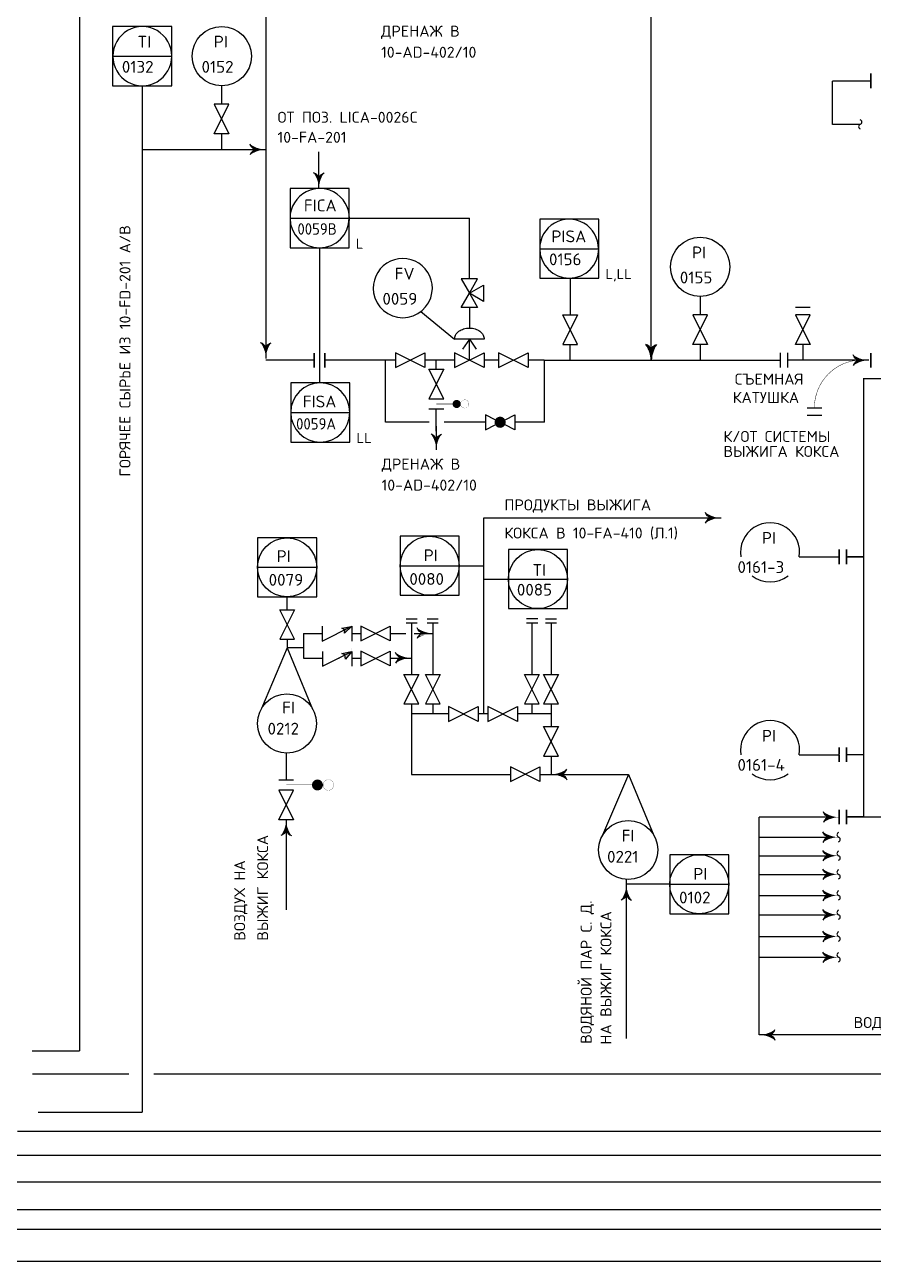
# Model space of a CAD drawing. Extents: x 78 to 490, y 181 to 404.
# Drawn here: x 170.44 to 180.49, y 185.82 to 200.46 of the extents above; entities that cross this region are included whole.
import ezdxf

# ---------------------------------------------------------------- set-up
doc = ezdxf.new("R2010")
doc.units = 0
doc.linetypes.add('SDASH', pattern=[0.09375, 0.046875, -0.046875])
doc.layers.get('0').update_dxf_attribs({"linetype": 'CONTINUOUS'})
for name, color, linetype in [('IN-EQUIPMENT', 7, 'CONTINUOUS'), ('IN-INST-TAP', 7, 'CONTINUOUS'), ('IN-INSTRUMENT', 7, 'SDASH'), ('IN-MAJ-PROC', 7, 'CONTINUOUS'), ('IN-PNEUMATIC', 7, 'CONTINUOUS'), ('LASER', 7, 'CONTINUOUS')]:
    doc.layers.add(name, color=color, linetype=linetype)
doc.styles.add('SIMPLEX', font='SIMPLEX.shx')

msp = doc.modelspace()

# ---------------------------------------------------------------- hatches: boundary and pattern name
at = {"linetype": 'Continuous'}
h = msp.add_hatch(dxfattribs=at)
h.set_pattern_fill('ANSI31', color=2, scale=0.0001, style=0)
h.set_pattern_definition([(45, (-921.03215861, 187.019615967), (-8.83883476483e-06, 8.83883476483e-06), [])])
edge = h.paths.add_edge_path()
edge.add_line((174.317, 193.043), (174.241, 192.95))
edge.add_line((174.241, 192.95), (174.233, 193.003))
edge.add_line((174.233, 193.003), (174.198, 193.017))
edge.add_line((174.198, 193.017), (174.314, 193.043))
edge.add_line((174.316, 193.341), (174.231, 193.259))
edge.add_line((174.231, 193.259), (174.235, 193.298))
edge.add_line((174.235, 193.298), (174.197, 193.317))
edge.add_line((174.197, 193.317), (174.312, 193.34))
h = msp.add_hatch(dxfattribs=at)
h.set_pattern_fill('ANSI31', color=2, scale=0.0001, angle=-90, style=0)
h.set_pattern_definition([(315, (172.409622322, 1289.347135179), (8.83883476483e-06, 8.83883476483e-06), [])])
edge = h.paths.add_edge_path()
edge.add_arc((173.909, 191.462), 0.0638, 269.9532, 449.9532)
edge.add_arc((173.909, 191.462), 0.0638, 89.9532, 269.9532)

# ---------------------------------------------------------------- linework, layer by layer
at = {"color": 3, "linetype": 'Continuous'}
for p, q in [((171.089, 209.478), (171.089, 188.314)), ((173.298, 201.635), (173.298, 199.928)), ((173.298, 199.928), (173.298, 196.51)), ((171.832, 198.984), (171.832, 187.59)), ((171.832, 198.984), (173.298, 198.984)), ((173.871, 196.49), (173.297, 196.49)), ((174.832, 196.49), (173.996, 196.49)), ((175.534, 196.49), (175.183, 196.49)), ((176.054, 196.49), (175.884, 196.49)), ((176.593, 196.49), (176.404, 196.49)), ((176.593, 196.49), (179.394, 196.49)), ((180.443, 196.49), (179.482, 196.49)), ((170.528, 188.314), (171.089, 188.314))]:
    msp.add_line(p, q, dxfattribs=at)
at = {"color": 5}
for p, q in [((177.863, 196.963), (177.863, 201.478)), ((180.009, 199.283), (180.009, 199.795)), ((180.463, 199.795), (180.009, 199.795)), ((180.339, 199.283), (180.009, 199.283)), ((177.863, 196.49), (177.863, 196.963)), ((175.881, 194.623), (178.692, 194.623)), ((105.865, 186.205), (278.747, 186.205))]:
    msp.add_line(p, q, dxfattribs=at)
at = {"linetype": 'Continuous'}
for p, q in [((171.482, 200.09), (172.182, 200.09)), ((173.584, 198.172), (174.284, 198.172)), ((176.542, 197.811), (177.242, 197.811)), ((173.592, 195.872), (174.292, 195.872)), ((173.2, 194.039), (173.9, 194.039)), ((174.888, 194.058), (175.588, 194.058)), ((176.171, 193.9), (176.871, 193.9)), ((178.082, 190.287), (178.782, 190.287))]:
    msp.add_line(p, q, dxfattribs=at)
for p, q in [((173.926, 198.522), (173.926, 198.959)), ((174.284, 198.172), (175.709, 198.172)), ((175.132, 197.066), (175.534, 196.74)), ((173.55, 193.084), (173.245, 192.367)), ((173.55, 193.084), (173.851, 192.361)), ((177.592, 191.588), (177.287, 190.87)), ((177.592, 191.588), (177.893, 190.865))]:
    msp.add_line(p, q)
at = {"color": 7}
for p, q in [((175.709, 197.453), (175.709, 198.172)), ((175.709, 196.74), (175.628, 196.622)), ((175.709, 196.74), (175.789, 196.622))]:
    msp.add_line(p, q, dxfattribs=at)
at = {"color": 5, "linetype": 'Continuous'}
for p, q in [((174.714, 195.756), (174.714, 196.49)), ((175.317, 196.385), (175.317, 196.49)), ((176.6, 195.756), (176.6, 196.491)), ((175.317, 195.65), (175.317, 195.91)), ((175.231, 195.756), (174.714, 195.756)), ((175.827, 195.756), (175.412, 195.756)), ((175.898, 195.756), (175.827, 195.756)), ((176.6, 195.756), (176.248, 195.756)), ((175.317, 195.709), (175.317, 195.428)), ((175.881, 192.307), (175.881, 194.623)), ((175.022, 193.383), (175.022, 192.771)), ((175.277, 193.383), (175.277, 192.771)), ((176.448, 193.383), (176.448, 192.771)), ((176.676, 193.383), (176.676, 192.771)), ((173.744, 193.257), (173.744, 192.964)), ((173.744, 193.257), (173.966, 193.257)), ((174.316, 193.257), (174.421, 193.257)), ((174.773, 193.257), (174.957, 193.257)), ((175.056, 193.257), (175.277, 193.257)), ((173.55, 193.187), (173.55, 193.084)), ((173.744, 193.084), (173.55, 193.084)), ((173.744, 192.964), (173.967, 192.964)), ((174.317, 192.964), (174.421, 192.964)), ((174.773, 192.964), (175.022, 192.964)), ((175.022, 192.421), (175.022, 192.307)), ((175.277, 192.421), (175.277, 192.307)), ((176.448, 192.421), (176.448, 192.307)), ((176.676, 192.421), (176.676, 192.307)), ((175.022, 192.307), (175.022, 191.588)), ((175.022, 192.307), (175.462, 192.307)), ((175.812, 192.307), (175.927, 192.307)), ((176.277, 192.307), (176.676, 192.307)), ((176.676, 192.307), (176.676, 192.154)), ((173.539, 191.842), (173.539, 191.525)), ((176.676, 191.804), (176.676, 191.594)), ((175.022, 191.588), (176.195, 191.588)), ((176.545, 191.588), (176.676, 191.588)), ((176.676, 191.588), (177.592, 191.588)), ((173.539, 191.05), (173.539, 189.983)), ((179.957, 191.081), (179.142, 191.081)), ((179.142, 188.504), (179.142, 191.081)), ((179.142, 190.845), (179.95, 190.845)), ((179.142, 190.625), (179.95, 190.625)), ((177.567, 190.342), (177.567, 188.461)), ((179.142, 190.404), (179.95, 190.404)), ((179.142, 190.155), (179.95, 190.155)), ((179.142, 189.926), (179.95, 189.926)), ((179.142, 189.669), (179.95, 189.669)), ((179.142, 189.423), (179.95, 189.423)), ((179.142, 188.507), (185.345, 188.507))]:
    msp.add_line(p, q, dxfattribs=at)
at = {"color": 7, "linetype": 'Continuous'}
for p, q in [((179.616, 194.162), (180.09, 194.162)), ((175.588, 194.058), (175.879, 194.058)), ((175.879, 193.9), (176.171, 193.9)), ((173.55, 193.537), (173.55, 193.689)), ((174.16, 192.964), (174.167, 192.964)), ((176.676, 191.98), (176.676, 191.978)), ((179.616, 191.82), (180.09, 191.82)), ((178.082, 190.287), (177.568, 190.287))]:
    msp.add_line(p, q, dxfattribs=at)
at = {"color": 3}
for p, q in [((170.534, 188.044), (171.676, 188.044)), ((171.972, 188.044), (191.136, 188.044)), ((170.599, 187.59), (171.832, 187.59)), ((170.354, 187.365), (222.109, 187.365)), ((116.38, 187.08), (277.715, 187.08)), ((116.213, 186.766), (277.81, 186.766)), ((106.748, 186.436), (278.396, 186.436))]:
    msp.add_line(p, q, dxfattribs=at)
at = {"color": 6}
msp.add_line((79.948, 185.824), (463.566, 185.824), dxfattribs=at)
for points in [[(172.182, 200.036), (172.182, 200.44), (171.482, 200.44), (171.482, 200.036)], [(171.482, 200.036), (171.482, 199.74), (172.182, 199.74), (172.182, 200.036)], [(174.284, 198.118), (174.284, 198.522), (173.584, 198.522), (173.584, 198.118)], [(173.584, 198.118), (173.584, 197.822), (174.284, 197.822), (174.284, 198.118)], [(177.242, 197.757), (177.242, 198.161), (176.542, 198.161), (176.542, 197.757)], [(176.542, 197.757), (176.542, 197.461), (177.242, 197.461), (177.242, 197.757)], [(174.292, 195.818), (174.292, 196.222), (173.592, 196.222), (173.592, 195.818)], [(173.592, 195.818), (173.592, 195.522), (174.292, 195.522), (174.292, 195.818)]]:
    msp.add_lwpolyline(points)
at = {"color": 3, "linetype": 'Continuous'}
for points in [[(173.173, 198.984, -0.206864), (173.111, 199.047, -0.206864)], [(173.173, 198.984, 0.206864), (173.111, 198.922, 0.206864)], [(173.298, 196.635, 0.206864), (173.236, 196.698, 0.206864)], [(173.298, 196.635, -0.206864), (173.361, 196.698, -0.206864)], [(180.318, 196.49, -0.206864), (180.255, 196.553, -0.206864)], [(180.318, 196.49, 0.206864), (180.255, 196.428, 0.206864)]]:
    msp.add_lwpolyline(points, format="xyb", dxfattribs=at)
for points in [[(173.926, 198.647, 0.206864), (173.864, 198.709, 0.206864)], [(173.926, 198.647, -0.206864), (173.989, 198.709, -0.206864)]]:
    msp.add_lwpolyline(points, format="xyb")
at = {"color": 7}
for points in [[(175.709, 197.283), (175.806, 197.453), (175.611, 197.453)], [(175.709, 197.283), (175.878, 197.381), (175.878, 197.186)], [(175.709, 197.283), (175.806, 197.114), (175.611, 197.114)]]:
    msp.add_lwpolyline(points, close=True, dxfattribs=at)
at = {"color": 5}
for points in [[(177.863, 196.615, 0.206864), (177.8, 196.678, 0.206864)], [(177.863, 196.49, 0.150368), (177.8, 196.678, 0.150368)], [(177.863, 196.615, -0.206864), (177.925, 196.678, -0.206864)], [(173.539, 190.925, -0.206864), (173.476, 190.863, -0.206864)], [(173.539, 190.925, 0.206864), (173.601, 190.863, 0.206864)]]:
    msp.add_lwpolyline(points, format="xyb", dxfattribs=at)
at = {"color": 3, "linetype": 'Continuous', "const_width": 0.005}
msp.add_lwpolyline([(180.296, 196.49, 0.380199), (179.796, 195.928, 0.380199)], format="xyb", dxfattribs=at)
at = {"color": 5, "linetype": 'Continuous'}
for points in [[(175.317, 195.553, 0.206864), (175.255, 195.615, 0.206864)], [(175.317, 195.553, -0.206864), (175.38, 195.615, -0.206864)], [(178.567, 194.625, 0.206864), (178.504, 194.563)], [(178.567, 194.625, -0.206864), (178.505, 194.688)], [(175.152, 193.258, 0.206864), (175.089, 193.196, 0.206864)], [(175.152, 193.258, -0.206864), (175.09, 193.321, -0.206864)], [(174.897, 192.965, 0.206864), (174.834, 192.904, 0.206864)], [(174.897, 192.965, -0.206864), (174.835, 193.029, -0.206864)], [(176.801, 191.588, 0.206864), (176.863, 191.65, 0.206864)], [(176.801, 191.588, -0.206864), (176.863, 191.525, -0.206864)], [(179.965, 191.081, -0.206864), (179.903, 191.143, -0.206864)], [(179.965, 191.081, 0.206864), (179.903, 191.018, 0.206864)], [(179.958, 190.845, -0.206864), (179.896, 190.907, -0.206864)], [(179.958, 190.845, 0.206864), (179.896, 190.782, 0.206864)], [(179.958, 190.625, -0.206864), (179.896, 190.688, -0.206864)], [(179.958, 190.625, 0.206864), (179.896, 190.563, 0.206864)], [(179.958, 190.404, -0.206864), (179.896, 190.467, -0.206864)], [(179.958, 190.404, 0.206864), (179.896, 190.342, 0.206864)], [(177.568, 190.162, -0.206864), (177.506, 190.099, -0.206864)], [(177.568, 190.162, 0.206864), (177.631, 190.099, 0.206864)], [(179.958, 190.155, -0.206864), (179.896, 190.217, -0.206864)], [(179.958, 190.155, 0.206864), (179.896, 190.092, 0.206864)], [(179.958, 189.926, -0.206864), (179.896, 189.988, -0.206864)], [(179.958, 189.926, 0.206864), (179.896, 189.863, 0.206864)], [(179.958, 189.669, -0.206864), (179.896, 189.732, -0.206864)], [(179.958, 189.669, 0.206864), (179.896, 189.607, 0.206864)], [(179.958, 189.423, -0.206864), (179.896, 189.485, -0.206864)], [(179.958, 189.423, 0.206864), (179.896, 189.36, 0.206864)], [(179.267, 188.504, 0.206864), (179.329, 188.566, 0.206864)], [(179.267, 188.504, -0.206864), (179.329, 188.441, -0.206864)]]:
    msp.add_lwpolyline(points, format="xyb", dxfattribs=at)
for points in [[(174.888, 194.408), (174.888, 193.708), (175.588, 193.708), (175.588, 194.408)], [(173.2, 194.389), (173.2, 193.689), (173.9, 193.689), (173.9, 194.389)], [(176.171, 194.25), (176.171, 193.55), (176.871, 193.55), (176.871, 194.25)], [(178.082, 190.637), (178.082, 189.937), (178.782, 189.937), (178.782, 190.637)]]:
    msp.add_lwpolyline(points, close=True)
at = {"color": 2, "const_width": 0.0025}
for points in [[(173.909, 191.399, 1), (173.909, 191.526, 1)], [(174.039, 191.399, 1), (174.039, 191.526, 1)]]:
    msp.add_lwpolyline(points, format="xyb", close=True, dxfattribs=at)
at = {"color": 2}
msp.add_lwpolyline([(173.451, 191.05), (173.626, 191.4), (173.451, 191.4), (173.626, 191.05)], close=True, dxfattribs=at)
at = {"color": 2, "const_width": 0.005}
msp.add_lwpolyline([(173.851, 191.463), (173.539, 191.463)], dxfattribs=at)
for centre in [(172.776, 200.09), (178.443, 197.596), (175.238, 194.058), (173.55, 194.039), (176.521, 193.9), (173.548, 192.19), (177.59, 190.693), (178.432, 190.287)]:
    msp.add_circle(centre, 0.35)
for centre, radius, start, end in [((171.834, 200.092), 0.348, 359.6296, 180.3704), ((171.834, 200.088), 0.348, 179.787, 0.213), ((173.936, 198.171), 0.352, 351.4223, 179.783), ((173.934, 198.172), 0.35, 180, 360), ((176.89, 197.813), 0.348, 359.6296, 180.3704), ((176.892, 197.811), 0.35, 180, 0), ((174.92, 197.344), 0.35, 351.1529, 188.8471), ((174.92, 197.344), 0.35, 188.8471, 351.1529), ((173.942, 195.872), 0.35, 360, 180), ((173.942, 195.872), 0.35, 180, 360), ((179.271, 194.216), 0.35, 351.1529, 188.8471), ((179.271, 194.216), 0.35, 232.6037, 307.3963), ((179.271, 191.874), 0.35, 351.1529, 188.8471), ((179.271, 191.874), 0.35, 232.6037, 307.3963)]:
    msp.add_arc(centre, radius, start, end)
at = {"color": 5}
for centre, radius, start, end in [((180.348, 199.256), 0.0284, 108.4319, 251.5681), ((180.33, 199.31), 0.0284, 288.4319, 71.5681), ((178.199, 196.483), 0.336, 144.4623, 178.6678)]:
    msp.add_arc(centre, radius, start, end, dxfattribs=at)
at = {"color": 5, "linetype": 'Continuous'}
for centre, start, end in [((180.092, 190.872), 108.4319, 251.5681), ((180.074, 190.818), 288.4319, 71.5681), ((180.092, 190.652), 108.4319, 251.5681), ((180.074, 190.598), 288.4319, 71.5681), ((180.092, 190.431), 108.4319, 251.5681), ((180.074, 190.377), 288.4319, 71.5681), ((180.092, 190.182), 108.4319, 251.5681), ((180.074, 190.128), 288.4319, 71.5681), ((180.092, 189.953), 108.4319, 251.5681), ((180.074, 189.899), 288.4319, 71.5681), ((180.092, 189.696), 108.4319, 251.5681), ((180.074, 189.642), 288.4319, 71.5681), ((180.092, 189.45), 108.4319, 251.5681), ((180.074, 189.396), 288.4319, 71.5681)]:
    msp.add_arc(centre, 0.0284, start, end, dxfattribs=at)
at = {"color": 3, "linetype": 'Continuous'}
for points in [[(173.145, 199.026), (173.119, 199.031), (173.111, 199.047)], [(173.145, 198.943), (173.119, 198.938), (173.111, 198.922)], [(173.181, 199.008), (173.129, 199.016), (173.145, 199.026), (173.119, 199.031)], [(173.181, 198.96), (173.129, 198.953), (173.145, 198.943), (173.119, 198.938)], [(173.219, 198.996), (173.142, 199.003), (173.181, 199.008), (173.129, 199.016)], [(173.219, 198.973), (173.142, 198.966), (173.181, 198.96), (173.129, 198.953)], [(173.258, 198.988), (173.157, 198.992), (173.219, 198.996), (173.142, 199.003)], [(173.258, 198.981), (173.157, 198.976), (173.219, 198.973), (173.142, 198.966)], [(173.298, 198.984), (173.173, 198.984), (173.258, 198.988), (173.157, 198.992)], [(173.298, 198.984), (173.173, 198.984), (173.258, 198.981), (173.157, 198.976)], [(173.257, 196.664), (173.252, 196.69), (173.236, 196.698)], [(173.274, 196.628), (173.267, 196.679), (173.257, 196.664), (173.252, 196.69)], [(173.287, 196.59), (173.28, 196.666), (173.274, 196.628), (173.267, 196.679)], [(173.295, 196.55), (173.29, 196.652), (173.287, 196.59), (173.28, 196.666)], [(173.298, 196.51), (173.298, 196.635), (173.295, 196.55), (173.29, 196.652)], [(173.298, 196.51), (173.298, 196.635), (173.302, 196.55), (173.306, 196.652)], [(173.302, 196.55), (173.306, 196.652), (173.31, 196.59), (173.317, 196.666)], [(173.31, 196.59), (173.317, 196.666), (173.322, 196.628), (173.33, 196.679)], [(173.322, 196.628), (173.33, 196.679), (173.34, 196.664), (173.345, 196.69)], [(173.34, 196.664), (173.345, 196.69), (173.361, 196.698)], [(180.289, 196.532), (180.263, 196.537), (180.255, 196.553)], [(180.289, 196.449), (180.263, 196.444), (180.255, 196.428)], [(180.325, 196.514), (180.274, 196.522), (180.289, 196.532), (180.263, 196.537)], [(180.325, 196.466), (180.274, 196.459), (180.289, 196.449), (180.263, 196.444)], [(180.363, 196.502), (180.287, 196.509), (180.325, 196.514), (180.274, 196.522)], [(180.363, 196.479), (180.287, 196.472), (180.325, 196.466), (180.274, 196.459)], [(180.403, 196.494), (180.301, 196.498), (180.363, 196.502), (180.287, 196.509)], [(180.403, 196.487), (180.301, 196.482), (180.363, 196.479), (180.287, 196.472)], [(180.443, 196.49), (180.318, 196.49), (180.403, 196.494), (180.301, 196.498)], [(180.443, 196.49), (180.318, 196.49), (180.403, 196.487), (180.301, 196.482)]]:
    msp.add_solid(points, dxfattribs=at)
for points in [[(173.885, 198.675), (173.88, 198.701), (173.864, 198.709)], [(173.902, 198.639), (173.895, 198.691), (173.885, 198.675), (173.88, 198.701)], [(173.915, 198.601), (173.908, 198.678), (173.902, 198.639), (173.895, 198.691)], [(173.923, 198.562), (173.918, 198.663), (173.915, 198.601), (173.908, 198.678)], [(173.926, 198.522), (173.926, 198.647), (173.923, 198.562), (173.918, 198.663)], [(173.926, 198.522), (173.926, 198.647), (173.93, 198.562), (173.934, 198.663)], [(173.93, 198.562), (173.934, 198.663), (173.938, 198.601), (173.945, 198.678)], [(173.938, 198.601), (173.945, 198.678), (173.95, 198.639), (173.958, 198.691)], [(173.95, 198.639), (173.958, 198.691), (173.967, 198.675), (173.972, 198.701)], [(173.967, 198.675), (173.972, 198.701), (173.989, 198.709)]]:
    msp.add_solid(points)
at = {"color": 5}
for points in [[(177.822, 196.644), (177.817, 196.67), (177.8, 196.678)], [(177.839, 196.608), (177.831, 196.659), (177.822, 196.644), (177.817, 196.67)], [(177.851, 196.57), (177.844, 196.646), (177.839, 196.608), (177.831, 196.659)], [(177.859, 196.53), (177.855, 196.632), (177.851, 196.57), (177.844, 196.646)], [(177.863, 196.49), (177.863, 196.615), (177.859, 196.53), (177.855, 196.632)], [(177.863, 196.49), (177.863, 196.615), (177.866, 196.53), (177.871, 196.632)], [(177.866, 196.53), (177.871, 196.632), (177.874, 196.57), (177.881, 196.646)], [(177.874, 196.57), (177.881, 196.646), (177.887, 196.608), (177.894, 196.659)], [(177.887, 196.608), (177.894, 196.659), (177.904, 196.644), (177.909, 196.67)], [(177.904, 196.644), (177.909, 196.67), (177.925, 196.678)], [(173.539, 191.05), (173.539, 190.925), (173.535, 191.01), (173.53, 190.909)], [(173.539, 191.05), (173.539, 190.925), (173.542, 191.01), (173.547, 190.909)], [(173.497, 190.897), (173.492, 190.871), (173.476, 190.863)], [(173.514, 190.933), (173.507, 190.881), (173.497, 190.897), (173.492, 190.871)], [(173.527, 190.971), (173.52, 190.894), (173.514, 190.933), (173.507, 190.881)], [(173.535, 191.01), (173.53, 190.909), (173.527, 190.971), (173.52, 190.894)], [(173.542, 191.01), (173.547, 190.909), (173.55, 190.971), (173.557, 190.894)], [(173.55, 190.971), (173.557, 190.894), (173.563, 190.933), (173.57, 190.881)], [(173.563, 190.933), (173.57, 190.881), (173.58, 190.897), (173.585, 190.871)], [(173.58, 190.897), (173.585, 190.871), (173.601, 190.863)]]:
    msp.add_solid(points, dxfattribs=at)
at = {"color": 5, "linetype": 'Continuous'}
for points in [[(175.276, 195.581), (175.271, 195.607), (175.255, 195.615)], [(175.293, 195.545), (175.286, 195.596), (175.276, 195.581), (175.271, 195.607)], [(175.306, 195.507), (175.299, 195.584), (175.293, 195.545), (175.286, 195.596)], [(175.314, 195.468), (175.309, 195.569), (175.306, 195.507), (175.299, 195.584)], [(175.321, 195.468), (175.325, 195.569), (175.329, 195.507), (175.336, 195.584)], [(175.329, 195.507), (175.336, 195.584), (175.341, 195.545), (175.349, 195.596)], [(175.341, 195.545), (175.349, 195.596), (175.358, 195.581), (175.364, 195.607)], [(175.358, 195.581), (175.364, 195.607), (175.38, 195.615)], [(175.317, 195.428), (175.317, 195.553), (175.314, 195.468), (175.309, 195.569)], [(175.317, 195.428), (175.317, 195.553), (175.321, 195.468), (175.325, 195.569)], [(178.538, 194.584), (178.512, 194.579), (178.504, 194.563)], [(178.539, 194.666), (178.513, 194.671), (178.505, 194.688)], [(178.574, 194.6), (178.523, 194.594), (178.538, 194.584), (178.512, 194.579)], [(178.575, 194.649), (178.523, 194.657), (178.539, 194.666), (178.513, 194.671)], [(178.613, 194.635), (178.536, 194.644), (178.575, 194.649), (178.523, 194.657)], [(178.612, 194.613), (178.536, 194.606), (178.574, 194.6), (178.523, 194.594)], [(178.652, 194.627), (178.551, 194.633), (178.613, 194.635), (178.536, 194.644)], [(178.652, 194.62), (178.55, 194.617), (178.612, 194.613), (178.536, 194.606)], [(178.692, 194.623), (178.567, 194.625), (178.652, 194.62), (178.55, 194.617)], [(178.692, 194.623), (178.567, 194.625), (178.652, 194.627), (178.551, 194.633)], [(175.124, 193.299), (175.098, 193.305), (175.09, 193.321)], [(175.16, 193.234), (175.108, 193.227), (175.123, 193.217), (175.097, 193.212)], [(175.16, 193.282), (175.109, 193.29), (175.124, 193.299), (175.098, 193.305)], [(175.198, 193.246), (175.123, 193.217), (175.16, 193.234), (175.108, 193.227)], [(175.198, 193.269), (175.121, 193.277), (175.16, 193.282), (175.109, 193.29)], [(175.237, 193.26), (175.136, 193.266), (175.198, 193.269), (175.121, 193.277)], [(175.237, 193.254), (175.136, 193.25), (175.198, 193.246), (175.121, 193.24)], [(175.277, 193.257), (175.152, 193.258), (175.237, 193.26), (175.136, 193.266)], [(175.277, 193.257), (175.152, 193.258), (175.237, 193.254), (175.136, 193.25)], [(175.123, 193.217), (175.097, 193.212), (175.089, 193.196)], [(174.869, 193.007), (174.843, 193.012), (174.835, 193.029)], [(174.904, 192.941), (174.853, 192.934), (174.868, 192.925), (174.842, 192.92)], [(174.905, 192.989), (174.853, 192.997), (174.869, 193.007), (174.843, 193.012)], [(174.943, 192.976), (174.866, 192.984), (174.905, 192.989), (174.853, 192.997)], [(174.942, 192.954), (174.866, 192.947), (174.904, 192.941), (174.853, 192.934)], [(174.982, 192.968), (174.881, 192.974), (174.943, 192.976), (174.866, 192.984)], [(174.982, 192.961), (174.88, 192.958), (174.942, 192.954), (174.866, 192.947)], [(175.022, 192.964), (174.897, 192.965), (174.982, 192.961), (174.88, 192.958)], [(175.022, 192.964), (174.897, 192.965), (174.982, 192.968), (174.881, 192.974)], [(174.868, 192.925), (174.842, 192.92), (174.834, 192.904)], [(176.755, 191.599), (176.832, 191.606), (176.793, 191.612), (176.845, 191.619)], [(176.793, 191.612), (176.845, 191.619), (176.829, 191.629), (176.855, 191.634)], [(176.829, 191.629), (176.855, 191.634), (176.863, 191.65)], [(176.676, 191.588), (176.801, 191.588), (176.716, 191.591), (176.817, 191.596)], [(176.676, 191.588), (176.801, 191.588), (176.716, 191.584), (176.817, 191.58)], [(176.716, 191.591), (176.817, 191.596), (176.755, 191.599), (176.832, 191.606)], [(176.716, 191.584), (176.817, 191.58), (176.755, 191.576), (176.832, 191.569)], [(176.755, 191.576), (176.832, 191.569), (176.793, 191.564), (176.845, 191.556)], [(176.793, 191.564), (176.845, 191.556), (176.829, 191.547), (176.855, 191.542)], [(176.829, 191.547), (176.855, 191.542), (176.863, 191.525)], [(179.937, 191.122), (179.911, 191.127), (179.903, 191.143)], [(179.937, 191.04), (179.911, 191.035), (179.903, 191.018)], [(179.973, 191.105), (179.921, 191.112), (179.937, 191.122), (179.911, 191.127)], [(179.973, 191.057), (179.921, 191.049), (179.937, 191.04), (179.911, 191.035)], [(180.011, 191.092), (179.934, 191.099), (179.973, 191.105), (179.921, 191.112)], [(180.011, 191.069), (179.934, 191.062), (179.973, 191.057), (179.921, 191.049)], [(180.05, 191.084), (179.949, 191.089), (180.011, 191.092), (179.934, 191.099)], [(180.05, 191.078), (179.949, 191.073), (180.011, 191.069), (179.934, 191.062)], [(180.09, 191.081), (179.965, 191.081), (180.05, 191.084), (179.949, 191.089)], [(180.09, 191.081), (179.965, 191.081), (180.05, 191.078), (179.949, 191.073)], [(179.93, 190.886), (179.904, 190.891), (179.896, 190.907)], [(179.966, 190.869), (179.914, 190.876), (179.93, 190.886), (179.904, 190.891)], [(179.93, 190.804), (179.904, 190.798), (179.896, 190.782)], [(179.966, 190.821), (179.914, 190.813), (179.93, 190.804), (179.904, 190.798)], [(180.004, 190.856), (179.927, 190.863), (179.966, 190.869), (179.914, 190.876)], [(180.004, 190.833), (179.927, 190.826), (179.966, 190.821), (179.914, 190.813)], [(180.043, 190.848), (179.942, 190.853), (180.004, 190.856), (179.927, 190.863)], [(180.043, 190.841), (179.942, 190.837), (180.004, 190.833), (179.927, 190.826)], [(180.083, 190.845), (179.958, 190.845), (180.043, 190.848), (179.942, 190.853)], [(180.083, 190.845), (179.958, 190.845), (180.043, 190.841), (179.942, 190.837)], [(179.93, 190.666), (179.904, 190.671), (179.896, 190.688)], [(179.966, 190.649), (179.914, 190.657), (179.93, 190.666), (179.904, 190.671)], [(179.966, 190.601), (179.914, 190.594), (179.93, 190.584), (179.904, 190.579)], [(180.004, 190.636), (179.927, 190.644), (179.966, 190.649), (179.914, 190.657)], [(180.004, 190.614), (179.927, 190.606), (179.966, 190.601), (179.914, 190.594)], [(180.043, 190.628), (179.942, 190.633), (180.004, 190.636), (179.927, 190.644)], [(180.043, 190.622), (179.942, 190.617), (180.004, 190.614), (179.927, 190.606)], [(180.083, 190.625), (179.958, 190.625), (180.043, 190.628), (179.942, 190.633)], [(180.083, 190.625), (179.958, 190.625), (180.043, 190.622), (179.942, 190.617)], [(179.93, 190.584), (179.904, 190.579), (179.896, 190.563)], [(179.93, 190.445), (179.904, 190.45), (179.896, 190.467)], [(179.966, 190.428), (179.914, 190.436), (179.93, 190.445), (179.904, 190.45)], [(179.93, 190.363), (179.904, 190.358), (179.896, 190.342)], [(179.966, 190.38), (179.914, 190.373), (179.93, 190.363), (179.904, 190.358)], [(180.004, 190.416), (179.927, 190.423), (179.966, 190.428), (179.914, 190.436)], [(180.004, 190.393), (179.927, 190.385), (179.966, 190.38), (179.914, 190.373)], [(180.043, 190.407), (179.942, 190.412), (180.004, 190.416), (179.927, 190.423)], [(180.043, 190.401), (179.942, 190.396), (180.004, 190.393), (179.927, 190.385)], [(180.083, 190.404), (179.958, 190.404), (180.043, 190.407), (179.942, 190.412)], [(180.083, 190.404), (179.958, 190.404), (180.043, 190.401), (179.942, 190.396)], [(177.544, 190.17), (177.537, 190.118), (177.527, 190.133), (177.522, 190.108)], [(177.557, 190.208), (177.55, 190.131), (177.544, 190.17), (177.537, 190.118)], [(177.565, 190.247), (177.56, 190.146), (177.557, 190.208), (177.55, 190.131)], [(177.568, 190.287), (177.568, 190.162), (177.565, 190.247), (177.56, 190.146)], [(177.568, 190.287), (177.568, 190.162), (177.572, 190.247), (177.576, 190.146)], [(177.572, 190.247), (177.576, 190.146), (177.58, 190.208), (177.587, 190.131)], [(177.58, 190.208), (177.587, 190.131), (177.592, 190.17), (177.6, 190.118)], [(177.592, 190.17), (177.6, 190.118), (177.61, 190.133), (177.615, 190.108)], [(179.93, 190.196), (179.904, 190.201), (179.896, 190.217)], [(179.966, 190.179), (179.914, 190.186), (179.93, 190.196), (179.904, 190.201)], [(180.004, 190.166), (179.927, 190.174), (179.966, 190.179), (179.914, 190.186)], [(180.043, 190.158), (179.942, 190.163), (180.004, 190.166), (179.927, 190.174)], [(180.083, 190.155), (179.958, 190.155), (180.043, 190.158), (179.942, 190.163)], [(180.083, 190.155), (179.958, 190.155), (180.043, 190.152), (179.942, 190.147)], [(177.527, 190.133), (177.522, 190.108), (177.506, 190.099)], [(177.61, 190.133), (177.615, 190.108), (177.631, 190.099)], [(179.93, 190.114), (179.904, 190.109), (179.896, 190.092)], [(179.966, 190.131), (179.914, 190.123), (179.93, 190.114), (179.904, 190.109)], [(180.004, 190.144), (179.927, 190.136), (179.966, 190.131), (179.914, 190.123)], [(180.043, 190.152), (179.942, 190.147), (180.004, 190.144), (179.927, 190.136)], [(179.93, 189.967), (179.904, 189.972), (179.896, 189.988)], [(179.93, 189.884), (179.904, 189.879), (179.896, 189.863)], [(179.966, 189.95), (179.914, 189.957), (179.93, 189.967), (179.904, 189.972)], [(179.966, 189.902), (179.914, 189.894), (179.93, 189.884), (179.904, 189.879)], [(180.004, 189.937), (179.927, 189.944), (179.966, 189.95), (179.914, 189.957)], [(180.004, 189.914), (179.927, 189.907), (179.966, 189.902), (179.914, 189.894)], [(180.043, 189.929), (179.942, 189.934), (180.004, 189.937), (179.927, 189.944)], [(180.043, 189.922), (179.942, 189.918), (180.004, 189.914), (179.927, 189.907)], [(180.083, 189.926), (179.958, 189.926), (180.043, 189.929), (179.942, 189.934)], [(180.083, 189.926), (179.958, 189.926), (180.043, 189.922), (179.942, 189.918)], [(179.93, 189.71), (179.904, 189.715), (179.896, 189.732)], [(179.966, 189.693), (179.914, 189.701), (179.93, 189.71), (179.904, 189.715)], [(179.93, 189.628), (179.904, 189.623), (179.896, 189.607)], [(179.966, 189.645), (179.914, 189.638), (179.93, 189.628), (179.904, 189.623)], [(180.004, 189.681), (179.927, 189.688), (179.966, 189.693), (179.914, 189.701)], [(180.004, 189.658), (179.927, 189.651), (179.966, 189.645), (179.914, 189.638)], [(180.043, 189.672), (179.942, 189.677), (180.004, 189.681), (179.927, 189.688)], [(180.043, 189.666), (179.942, 189.661), (180.004, 189.658), (179.927, 189.651)], [(180.083, 189.669), (179.958, 189.669), (180.043, 189.672), (179.942, 189.677)], [(180.083, 189.669), (179.958, 189.669), (180.043, 189.666), (179.942, 189.661)], [(179.93, 189.464), (179.904, 189.469), (179.896, 189.485)], [(179.966, 189.447), (179.914, 189.454), (179.93, 189.464), (179.904, 189.469)], [(180.004, 189.434), (179.927, 189.441), (179.966, 189.447), (179.914, 189.454)], [(180.043, 189.426), (179.942, 189.431), (180.004, 189.434), (179.927, 189.441)], [(180.083, 189.423), (179.958, 189.423), (180.043, 189.426), (179.942, 189.431)], [(180.083, 189.423), (179.958, 189.423), (180.043, 189.419), (179.942, 189.415)], [(179.93, 189.381), (179.904, 189.376), (179.896, 189.36)], [(179.966, 189.399), (179.914, 189.391), (179.93, 189.381), (179.904, 189.376)], [(180.004, 189.411), (179.927, 189.404), (179.966, 189.399), (179.914, 189.391)], [(180.043, 189.419), (179.942, 189.415), (180.004, 189.411), (179.927, 189.404)], [(179.259, 188.528), (179.31, 188.535), (179.295, 188.545), (179.321, 188.55)], [(179.295, 188.545), (179.321, 188.55), (179.329, 188.566)], [(179.142, 188.504), (179.267, 188.504), (179.182, 188.507), (179.283, 188.512)], [(179.142, 188.504), (179.267, 188.504), (179.182, 188.501), (179.283, 188.496)], [(179.182, 188.507), (179.283, 188.512), (179.221, 188.515), (179.298, 188.523)], [(179.182, 188.501), (179.283, 188.496), (179.221, 188.493), (179.298, 188.485)], [(179.221, 188.515), (179.298, 188.523), (179.259, 188.528), (179.31, 188.535)], [(179.221, 188.493), (179.298, 188.485), (179.259, 188.48), (179.31, 188.472)], [(179.259, 188.48), (179.31, 188.472), (179.295, 188.463), (179.321, 188.458)], [(179.295, 188.463), (179.321, 188.458), (179.329, 188.441)]]:
    msp.add_solid(points, dxfattribs=at)
at = {"layer": 'IN-EQUIPMENT', "color": 2}
for p, q in [((179.747, 197.115), (179.572, 197.115)), ((179.747, 197.028), (179.572, 197.028)), ((179.572, 196.678), (179.747, 197.028)), ((179.572, 197.028), (179.747, 196.678)), ((175.884, 196.74), (175.534, 196.74)), ((175.709, 196.49), (175.709, 196.74)), ((179.747, 196.678), (179.572, 196.678)), ((179.66, 196.678), (179.66, 196.49)), ((179.394, 196.403), (179.394, 196.578)), ((179.482, 196.403), (179.482, 196.578)), ((175.405, 195.91), (175.23, 195.91)), ((179.709, 195.928), (179.884, 195.928)), ((179.709, 195.84), (179.884, 195.84)), ((174.96, 193.431), (175.091, 193.431)), ((174.96, 193.383), (175.091, 193.383)), ((175.21, 193.431), (175.341, 193.431)), ((175.21, 193.383), (175.341, 193.383)), ((176.384, 193.432), (176.52, 193.432)), ((176.384, 193.383), (176.52, 193.383)), ((176.609, 193.431), (176.74, 193.431)), ((176.609, 193.383), (176.74, 193.383)), ((173.966, 193.341), (173.966, 193.166)), ((173.966, 193.166), (174.316, 193.341)), ((174.197, 193.317), (174.312, 193.34)), ((174.235, 193.298), (174.197, 193.317)), ((174.316, 193.341), (174.231, 193.259)), ((174.231, 193.259), (174.235, 193.298)), ((174.316, 193.341), (174.316, 193.166)), ((173.967, 193.043), (173.967, 192.868)), ((173.967, 192.868), (174.317, 193.043)), ((174.198, 193.017), (174.314, 193.043)), ((174.233, 193.003), (174.198, 193.017)), ((174.241, 192.95), (174.233, 193.003)), ((174.317, 193.043), (174.241, 192.95)), ((174.317, 193.043), (174.317, 192.868)), ((173.451, 191.525), (173.626, 191.525))]:
    msp.add_line(p, q, dxfattribs=at)
at = {"layer": 'IN-EQUIPMENT', "color": 6}
for p, q in [((180.38, 194.162), (180.192, 194.162)), ((180.38, 191.82), (180.192, 191.82)), ((180.38, 191.084), (180.192, 191.084))]:
    msp.add_line(p, q, dxfattribs=at)
for points, const_width in [([(180.755, 202.753), (180.755, 196.272), (180.38, 196.272), (180.38, 191.084), (185.044, 191.084)], 0.015), ([(180.177, 194.075), (180.177, 194.25)], 0.021), ([(180.38, 194.162), (180.177, 194.162)], 0.015), ([(180.38, 194.162), (180.193, 194.162)], 0.015), ([(180.38, 194.162), (180.192, 194.162)], 0.015), ([(180.177, 191.733), (180.177, 191.908)], 0.021), ([(180.38, 191.82), (180.177, 191.82)], 0.015), ([(180.38, 191.82), (180.193, 191.82)], 0.015), ([(180.38, 191.82), (180.192, 191.82)], 0.015), ([(180.177, 190.997), (180.177, 191.172)], 0.021), ([(180.38, 191.084), (180.177, 191.084)], 0.015), ([(180.38, 191.084), (180.193, 191.084)], 0.015), ([(180.38, 191.084), (180.192, 191.084)], 0.015)]:
    msp.add_lwpolyline(points, dxfattribs=dict(at, const_width=const_width))
at = {"layer": 'IN-EQUIPMENT', "color": 2}
for points, const_width in [([(180.465, 199.885), (180.465, 199.71)], 0.021), ([(173.871, 196.577), (173.871, 196.403)], 0.021), ([(173.996, 196.577), (173.996, 196.403)], 0.021), ([(180.465, 196.578), (180.465, 196.403)], 0.021), ([(175.51, 195.973), (175.317, 195.973)], 0.0077), ([(180.09, 194.25), (180.09, 194.075)], 0.021), ([(180.09, 191.908), (180.09, 191.825)], 0.021), ([(180.09, 191.82), (180.09, 191.733)], 0.021), ([(180.09, 191.172), (180.09, 190.997)], 0.021)]:
    msp.add_lwpolyline(points, dxfattribs=dict(at, const_width=const_width))
for points in [[(172.685, 199.522), (172.86, 199.172), (172.685, 199.172), (172.86, 199.522)], [(176.991, 196.678), (176.816, 197.028), (176.991, 197.028), (176.816, 196.678)], [(178.355, 197.028), (178.53, 196.678), (178.355, 196.678), (178.53, 197.028)], [(174.832, 196.403), (175.182, 196.578), (175.182, 196.403), (174.832, 196.578)], [(175.534, 196.403), (175.884, 196.578), (175.884, 196.403), (175.534, 196.578)], [(176.054, 196.403), (176.404, 196.578), (176.404, 196.403), (176.054, 196.578)], [(175.405, 196.035), (175.23, 196.385), (175.405, 196.385), (175.23, 196.035)], [(173.638, 193.537), (173.463, 193.187), (173.638, 193.187), (173.463, 193.537)], [(174.421, 193.168), (174.771, 193.343), (174.771, 193.168), (174.421, 193.343)], [(174.421, 192.873), (174.771, 193.048), (174.771, 192.873), (174.421, 193.048)], [(175.109, 192.771), (174.934, 192.421), (175.109, 192.421), (174.934, 192.771)], [(175.364, 192.771), (175.189, 192.421), (175.364, 192.421), (175.189, 192.771)], [(176.535, 192.771), (176.36, 192.421), (176.535, 192.421), (176.36, 192.771)], [(176.763, 192.771), (176.588, 192.421), (176.763, 192.421), (176.588, 192.771)], [(175.462, 192.215), (175.812, 192.39), (175.812, 192.215), (175.462, 192.39)], [(175.927, 192.215), (176.277, 192.39), (176.277, 192.215), (175.927, 192.39)], [(176.763, 192.154), (176.588, 191.804), (176.763, 191.804), (176.588, 192.154)], [(176.195, 191.502), (176.545, 191.677), (176.545, 191.502), (176.195, 191.677)]]:
    msp.add_lwpolyline(points, close=True, dxfattribs=at)
msp.add_lwpolyline([(175.534, 196.74, -0.126822), (175.546, 196.789, -0.10607), (175.585, 196.833, -0.085783), (175.64, 196.861, -0.075445), (175.709, 196.872, -0.075445), (175.778, 196.861, -0.085783), (175.832, 196.833, -0.10607), (175.871, 196.789, -0.126822), (175.884, 196.74, -0.126822)], format="xyb", dxfattribs=at)
for points, const_width in [([(175.558, 195.997, 1), (175.558, 195.949, 1)], 0.0481), ([(175.654, 196.022, 1), (175.654, 195.924, 1)], 0.00193), ([(176.04, 195.756, 1), (176.106, 195.756, 1)], 0.0656)]:
    msp.add_lwpolyline(points, format="xyb", close=True, dxfattribs=dict(at, const_width=const_width))
for points in [[(176.015, 195.785), (175.898, 195.843), (175.898, 195.668), (176.015, 195.726)], [(176.132, 195.785), (176.248, 195.843), (176.248, 195.668), (176.132, 195.726)]]:
    msp.add_lwpolyline(points, dxfattribs=at)
at = {"layer": 'IN-INST-TAP'}
for p, q in [((171.832, 199.74), (171.832, 198.984)), ((176.904, 196.49), (176.904, 196.678))]:
    msp.add_line(p, q, dxfattribs=at)
at = {"layer": 'IN-MAJ-PROC', "color": 7}
for p, q in [((172.772, 199.74), (172.772, 199.522)), ((172.772, 199.172), (172.772, 198.984)), ((173.934, 197.822), (173.934, 196.222)), ((178.443, 197.246), (178.443, 197.028)), ((178.443, 196.678), (178.443, 196.49))]:
    msp.add_line(p, q, dxfattribs=at)
at = {"layer": 'IN-PNEUMATIC'}
for p, q in [((176.904, 197.465), (176.904, 197.028)), ((175.709, 197.114), (175.709, 196.872))]:
    msp.add_line(p, q, dxfattribs=at)
at = {"layer": 'LASER', "color": 5}
msp.add_point((173.536, 190.965), dxfattribs=at)

# ---------------------------------------------------------------- texts
at = {"color": 7, "style": 'SIMPLEX'}
for s, p in [('TI', (171.777, 200.191)), ('PI', (172.68, 200.192)), ('0132', (171.592, 199.894)), ('0152', (172.536, 199.894)), ('FICA', (173.748, 198.253)), ('PISA', (176.68, 197.887)), ('PI', (178.346, 197.697)), ('FV', (174.823, 197.445)), ('0155', (178.202, 197.4)), ('0059', (174.679, 197.148)), ('FISA', (173.735, 195.932)), ('PI', (179.174, 194.317)), ('0161-3', (178.885, 193.972)), ('PI', (179.174, 191.975)), ('0161-4', (178.885, 191.63))]:
    msp.add_text(s, height=0.14, dxfattribs=at).set_placement(p)
at = {"color": 7, "style": 'SIMPLEX', "width": 0.9}
for s, p in [('0059B', (173.672, 197.977)), ('0059A', (173.656, 195.67))]:
    msp.add_text(s, height=0.135, dxfattribs=at).set_placement(p)
at = {"color": 7, "linetype": 'Continuous', "style": 'SIMPLEX'}
for s, height, p in [('L', 0.12, (174.364, 197.81)), ('0156', 0.14, (176.652, 197.615)), ('L,LL', 0.12, (177.321, 197.451)), ('LL', 0.12, (174.372, 195.51)), ('PI', 0.14, (173.425, 194.101)), ('PI', 0.14, (175.167, 194.111)), ('0079', 0.14, (173.331, 193.821)), ('0080', 0.14, (174.998, 193.831)), ('TI', 0.14, (176.456, 193.937)), ('0085', 0.14, (176.272, 193.704)), ('FI', 0.14, (173.491, 192.308)), ('0212', 0.14, (173.318, 192.059)), ('FI', 0.14, (177.513, 190.792)), ('0221', 0.14, (177.34, 190.543)), ('PI', 0.14, (178.361, 190.34)), ('0102', 0.14, (178.193, 190.06))]:
    msp.add_text(s, height=height, dxfattribs=at).set_placement(p)
at = {"layer": 'IN-INSTRUMENT', "color": 1, "style": 'SIMPLEX'}
for s, p in [('ДРЕНАЖ В', (174.663, 200.321)), ('10-AD-402/10', (174.663, 200.072)), ('ОТ ПОЗ. LICA-0026C', (173.436, 199.302)), ('10-FA-201', (173.436, 199.065)), ('СЪЕМНАЯ ', (178.853, 196.202)), ('КАТУШКА', (178.829, 195.985)), ('К/ОТ СИСТЕМЫ', (178.719, 195.523)), ('ВЫЖИГА КОКСА', (178.719, 195.346)), ('ДРЕНАЖ В', (174.669, 195.196)), ('10-AD-402/10', (174.669, 194.947)), ('ПРОДУКТЫ ВЫЖИГА', (176.123, 194.713)), ('КОКСА В 10-FA-410 (Л.1)', (176.123, 194.38)), ('ВОДЯНОЙ ПАР Н. Д. НА ПАРОТУШЕНИЕ В ТОПКУ', (180.261, 188.585))]:
    msp.add_text(s, height=0.13, dxfattribs=at).set_placement(p)
for s, p in [('ГОРЯЧЕЕ СЫРЬЕ ИЗ 10-FD-201 A/B', (171.694, 195.112)), ('ВЫЖИГ КОКСА', (173.325, 189.619)), ('ВОЗДУХ НА', (173.053, 189.619)), ('ВОДЯНОЙ ПАР С. Д.', (177.158, 188.398)), ('НА ВЫЖИГ КОКСА', (177.392, 188.388))]:
    msp.add_text(s, height=0.13, rotation=90, dxfattribs=at).set_placement(p)

doc.saveas('drawing.dxf')
